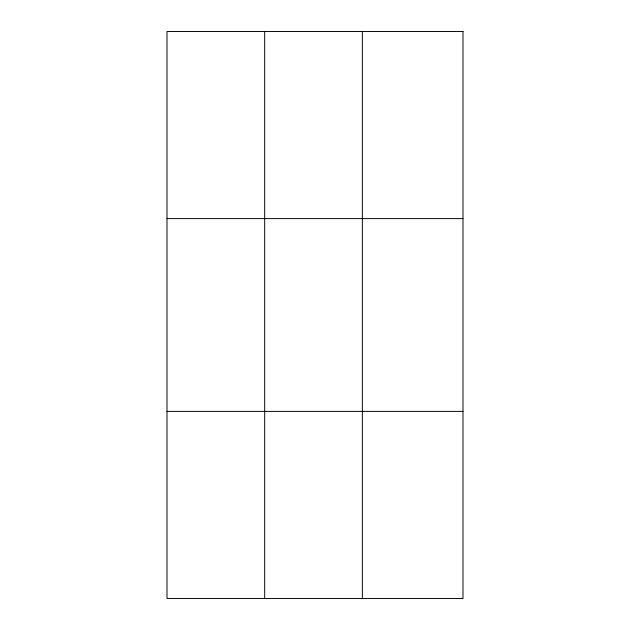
<?xml version="1.0" encoding="UTF-8"?>
<svg xmlns="http://www.w3.org/2000/svg" width="630" height="630" viewBox="0 0 630 630"><rect width="100%" height="100%" fill="white"/><g stroke="black" fill="none" stroke-linecap="round" stroke-linejoin="round"><path stroke-width="0.94" d="M264.679 31.5L264.679 598.5M362.36 31.5L362.36 598.5M167.005 218.61L462.995 218.61M167.005 411.39L462.995 411.39M462.995 31.5L462.995 598.5L167.005 598.5L167.005 31.5L462.995 31.5"/></g></svg>
